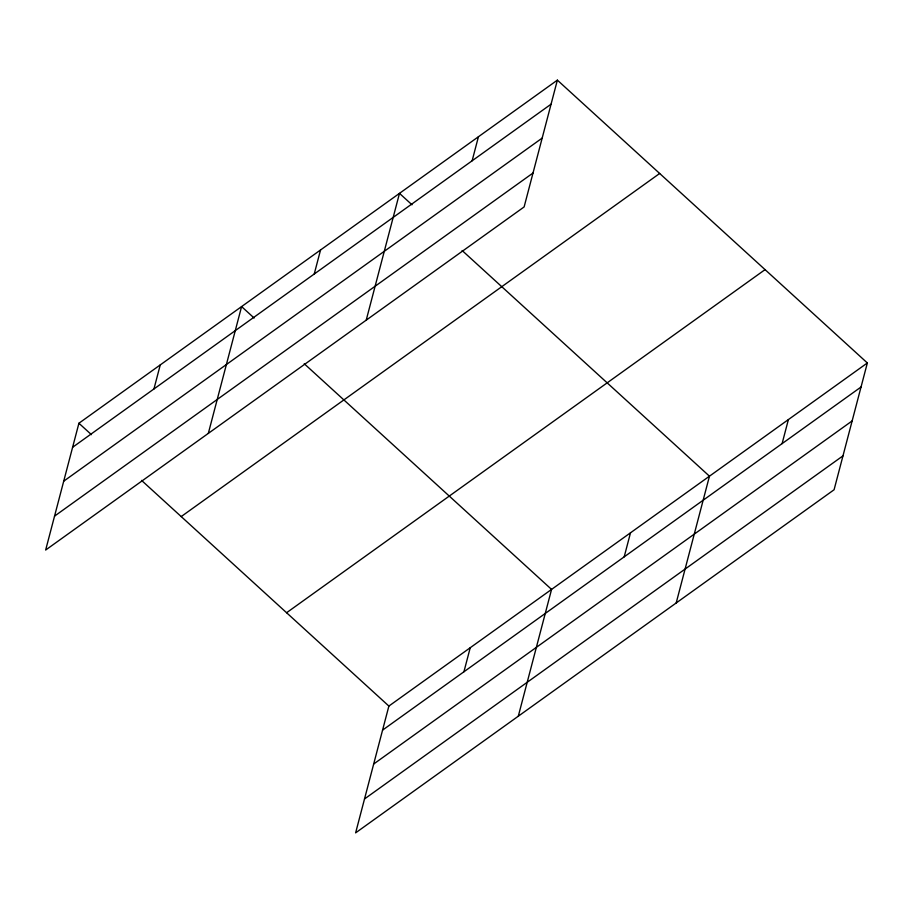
<?xml version="1.0" encoding="UTF-8"?>
<svg xmlns="http://www.w3.org/2000/svg" width="913" height="913" viewBox="0 0 913 913"><rect width="100%" height="100%" fill="white"/><g stroke="black" fill="none" stroke-linecap="round" stroke-linejoin="round"><path stroke-width="1.37" d="M557.375 80.139L78.917 423.244L45.65 550.037L524.119 206.931L557.375 80.139L867.35 362.963L834.083 489.756L355.625 832.861L388.881 706.069L867.35 362.963M153.943 388.972L160.254 364.915M208.324 433.39L241.591 306.585L254.122 318.021M314.232 274.026L320.543 249.979M366.216 320.155L399.483 193.362L412.014 204.786M472.124 160.802L478.435 136.745M463.918 671.785L470.229 647.739M518.299 716.203L551.566 589.41L304.223 363.728M624.195 556.85L630.506 532.793M676.191 602.979L709.458 476.187L462.115 250.504M782.099 443.627L788.398 419.569M72.606 447.29L551.064 104.185M63.705 481.197L542.174 138.091M54.54 516.13L533.009 173.025M181.208 516.575L659.665 173.47M286.591 612.737L765.06 269.632M382.581 730.115L861.039 387.009M373.679 764.021L852.149 420.916M364.515 798.955L842.984 455.849M78.917 423.244L91.437 434.668M141.538 480.386L388.881 706.069"/></g></svg>
